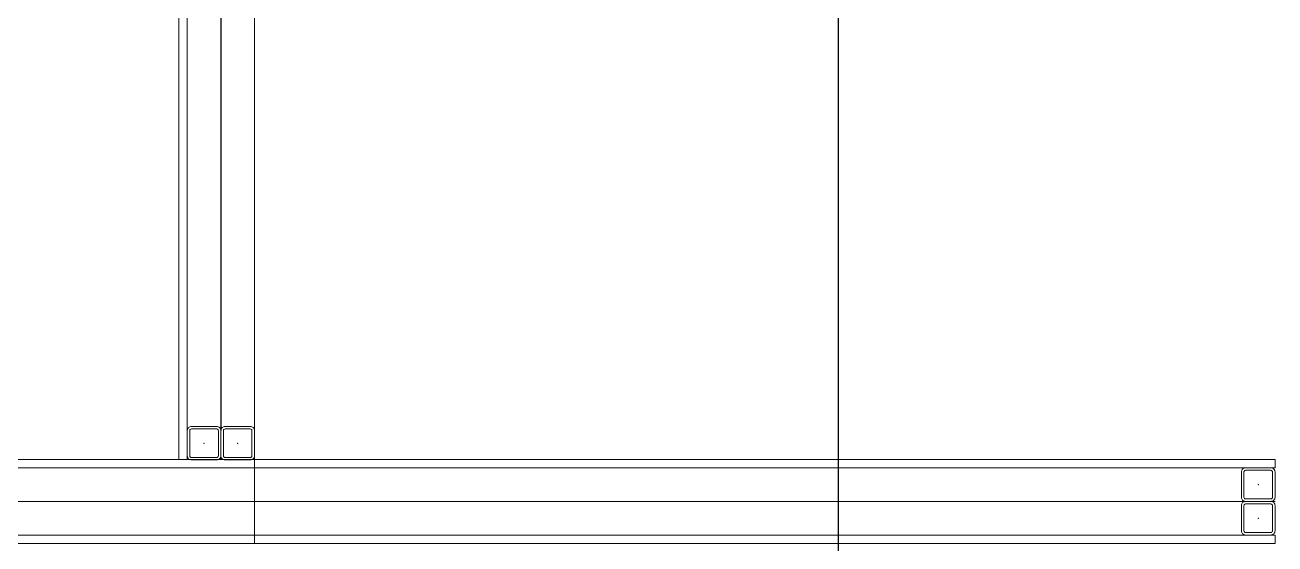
# Model space of a CAD drawing. Extents: x -1417 to 34975, y -245 to 8298.
# Drawn here: x 17152 to 17300.8, y 2869.4 to 2931.2 of the extents above; entities that cross this region are included whole.
import ezdxf

# ---------------------------------------------------------------- set-up
doc = ezdxf.new("R2010")
doc.units = 0
doc.layers.get('0').update_dxf_attribs({"color": 9, "lineweight": 9})
for name, color, linetype, lineweight in [('06D', 9, 'Continuous', 9), ('10', 9, 'Continuous', 9), ('11', 9, 'Continuous', 9), ('33', 9, 'BATTING', 9), ('E-KABLO', 7, 'Continuous', 30)]:
    doc.layers.add(name, color=color, linetype=linetype, lineweight=lineweight)
doc.linetypes.add('BATTING', pattern='A,0.0001,-0.1,[134,ltypeshp.shx,S=0.1,R=0,X=-0.1,Y=0],-0.2,[134,ltypeshp.shx,S=0.1,R=180,X=0.1,Y=0],-0.1', length=0.4001)

# ---------------------------------------------------------------- blocks, each defined once
blk = doc.blocks.new('Prf-40x40')
for points in [[(1.5, -2), (-1.5, -2, -0.414214), (-2, -1.5), (-2, 1.5, -0.414214), (-1.5, 2), (1.5, 2, -0.414214), (2, 1.5), (2, -1.5, -0.414214)], [(1.5, -1.7), (-1.5, -1.7, -0.414214), (-1.7, -1.5), (-1.7, 1.5, -0.414214), (-1.5, 1.7), (1.5, 1.7, -0.414214), (1.7, 1.5), (1.7, -1.5, -0.414214)]]:
    blk.add_lwpolyline(points, format="xyb", close=True)
blk.add_point((0, 0))

msp = doc.modelspace()

# ---------------------------------------------------------------- linework, layer by layer
at = {"layer": '06D'}
for points in [[(17175.34, 3108.83), (17175.34, 2882.93)], [(17297.31, 2874.5), (16824.34, 2874.5)]]:
    msp.add_lwpolyline(points, dxfattribs=at)
at = {"layer": '11'}
for points in [[(17171.31, 3112.5), (17171.31, 2879.5), (17170.31, 2879.5), (17170.31, 3026.26)], [(17180.31, 2869.5), (17179.31, 2869.5), (17179.31, 3109)]]:
    msp.add_lwpolyline(points, dxfattribs=at)
for points in [[(16820.84, 2878.5), (16820.84, 2879.5), (17300.81, 2879.5), (17300.81, 2878.5)], [(16820.84, 2869.5), (16820.84, 2870.5), (17300.81, 2870.5), (17300.81, 2869.5)]]:
    msp.add_lwpolyline(points, close=True, dxfattribs=at)
at = {"layer": '33', "ltscale": 0.3}
for points in [[(17175.31, 2879.5), (17175.31, 3112.4)], [(16820.94, 2874.5), (17300.81, 2874.5)]]:
    msp.add_lwpolyline(points, dxfattribs=at)
at = {"layer": 'E-KABLO', "color": 6, "ltscale": 40}
msp.add_line((17248.84, 1476.5), (17248.84, 3139.2), dxfattribs=at)

# ---------------------------------------------------------------- block references
at = {"layer": '10', "xscale": -1, "rotation": 270}
for p in [(17173.31, 2881.43), (17177.31, 2881.43)]:
    msp.add_blockref('Prf-40x40', p, dxfattribs=at)
at = {"layer": '10', "xscale": -1}
for p in [(17298.81, 2876.5), (17298.81, 2872.5)]:
    msp.add_blockref('Prf-40x40', p, dxfattribs=at)

doc.saveas('drawing.dxf')
